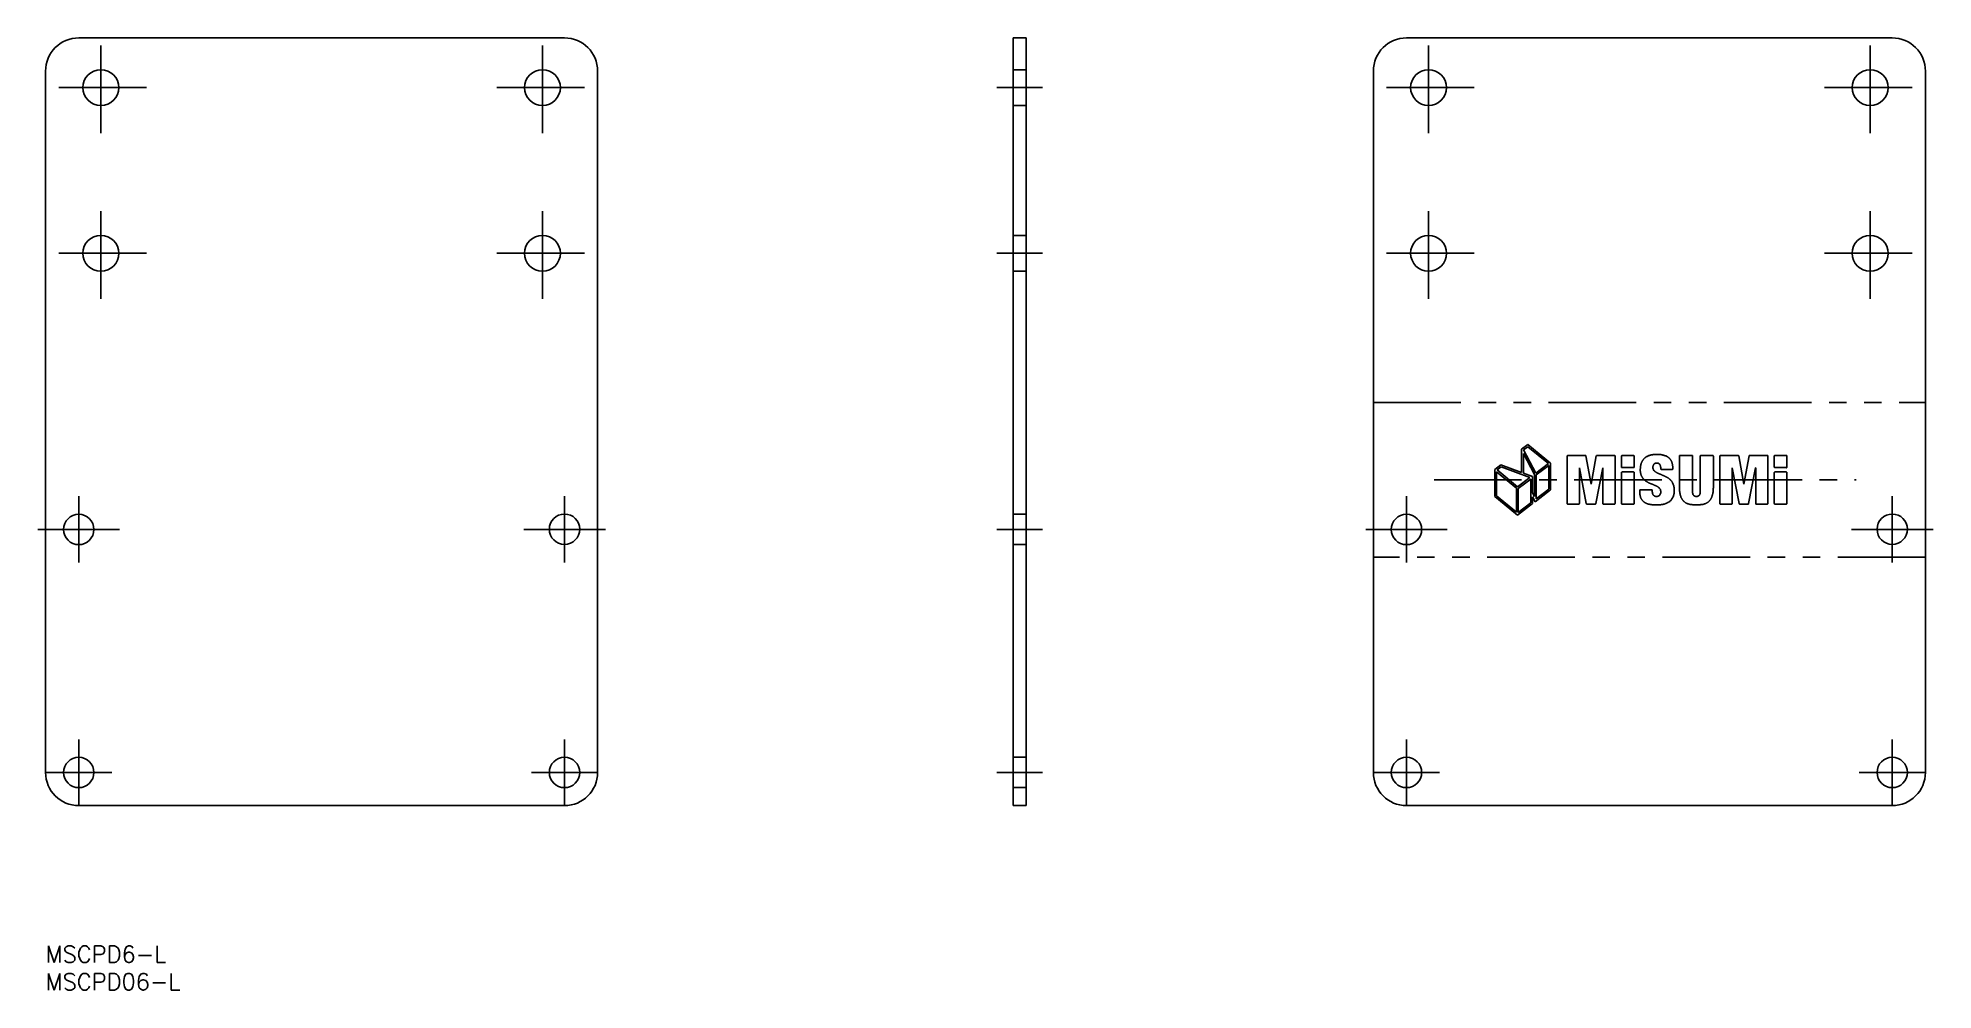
# Model space of a CAD drawing. Extents: x -1 to 342, y -8 to 164.
import ezdxf
from ezdxf.enums import TextEntityAlignment as Align

# ---------------------------------------------------------------- set-up
doc = ezdxf.new("R2010")
doc.units = 0
doc.header["$LTSCALE"] = 0.5
for name, pattern in [('CENTER', [50.8, 31.75, -6.35, 6.35, -6.35]), ('DASHED', [19.05, 12.7, -6.35]), ('PHANTOM', [63.5, 31.75, -6.35, 6.35, -6.35, 6.35, -6.35])]:
    doc.linetypes.add(name, pattern=pattern)
doc.layers.get('0').update_dxf_attribs({"linetype": 'CONTINUOUS'})
doc.layers.add('CENTER', color=1, linetype='CENTER')
doc.styles.get("Standard").update_dxf_attribs({"font": 'txt.shx', "height": 3, "bigfont": 'bigfont.shx'})

msp = doc.modelspace()

# ---------------------------------------------------------------- linework, layer by layer
at = {"color": 7, "linetype": 'CONTINUOUS'}
for p, q in [((6, 164.4), (94, 164.4)), ((177.6, 164.4), (175.3, 164.4)), ((175.3, 164.4), (175.3, 25.4)), ((177.6, 164.4), (177.6, 25.4)), ((246.52, 164.4), (334.52, 164.4)), ((0, 158.46), (0, 31.4)), ((100, 158.46), (100, 31.4)), ((240.52, 158.46), (240.52, 31.4)), ((340.52, 158.46), (340.52, 31.4)), ((94, 25.4), (6, 25.4)), ((177.6, 25.4), (175.3, 25.4)), ((334.52, 25.4), (246.52, 25.4))]:
    msp.add_line(p, q, dxfattribs=at)
at = {"color": 3, "linetype": 'DASHED'}
for p, q in [((177.6, 158.65), (175.3, 158.65)), ((177.6, 152.15), (175.3, 152.15)), ((177.6, 128.65), (175.3, 128.65)), ((177.6, 122.15), (175.3, 122.15)), ((177.6, 78.15), (175.3, 78.15)), ((177.6, 72.65), (175.3, 72.65)), ((177.6, 34.15), (175.3, 34.15)), ((177.6, 28.65), (175.3, 28.65))]:
    msp.add_line(p, q, dxfattribs=at)
at = {"color": 3, "linetype": 'PHANTOM'}
for p, q in [((240.52, 98.4), (340.52, 98.4)), ((268.5, 90.81), (267.37, 89.93)), ((267.37, 89.93), (267.37, 85.7)), ((267.75, 89.8), (268.51, 90.39)), ((269.93, 85.62), (267.75, 89.8)), ((272.63, 87.42), (268.5, 90.81)), ((268.51, 90.39), (272.23, 87.33)), ((263.64, 87.1), (262.5, 86.28)), ((262.5, 86.28), (262.5, 81.37)), ((262.95, 86.19), (263.69, 86.76)), ((266.63, 83.12), (262.95, 86.19)), ((267.37, 85.7), (263.64, 87.1)), ((263.69, 86.76), (268.87, 84.83)), ((267.71, 85.6), (267.71, 89.15)), ((267.71, 89.15), (269.7, 85.34)), ((272.23, 87.33), (269.93, 85.62)), ((270.04, 85.28), (272.29, 86.99)), ((272.29, 86.99), (272.29, 82.69)), ((272.63, 82.55), (272.63, 87.42)), ((275.64, 88.69), (275.64, 80.11)), ((275.76, 88.82), (278.9, 88.82)), ((277.84, 86.57), (277.86, 86.57)), ((277.84, 80.11), (277.84, 86.57)), ((279.1, 80.08), (277.86, 86.57)), ((279.96, 83.58), (279.03, 88.72)), ((279.98, 83.58), (280.91, 88.72)), ((280.84, 80.08), (282.08, 86.57)), ((284.18, 88.82), (281.04, 88.82)), ((282.1, 86.57), (282.08, 86.57)), ((282.1, 80.11), (282.1, 86.57)), ((284.3, 88.69), (284.3, 80.11)), ((285.48, 86.71), (285.48, 88.69)), ((285.6, 88.82), (287.64, 88.82)), ((285.6, 86.59), (287.64, 86.59)), ((287.76, 86.71), (287.76, 88.69)), ((292.58, 86.39), (292.58, 86.48)), ((292.7, 86.27), (294.66, 86.27)), ((295.97, 88.69), (295.97, 83.02)), ((298.21, 88.82), (296.1, 88.82)), ((298.33, 88.69), (298.33, 82.44)), ((299.75, 88.69), (299.75, 82.44)), ((299.87, 88.82), (301.98, 88.82)), ((302.11, 88.69), (302.11, 83.02)), ((303.31, 88.69), (303.31, 80.11)), ((303.43, 88.82), (306.58, 88.82)), ((305.51, 86.57), (305.54, 86.57)), ((305.51, 80.11), (305.51, 86.57)), ((306.78, 80.08), (305.54, 86.57)), ((307.63, 83.58), (306.7, 88.72)), ((307.66, 83.58), (308.59, 88.72)), ((308.51, 80.08), (309.75, 86.57)), ((311.86, 88.82), (308.71, 88.82)), ((309.78, 86.57), (309.75, 86.57)), ((309.78, 80.11), (309.78, 86.57)), ((311.98, 88.69), (311.98, 80.11)), ((313.15, 86.71), (313.15, 88.69)), ((313.28, 88.82), (315.31, 88.82)), ((313.28, 86.59), (315.31, 86.59)), ((315.44, 86.71), (315.44, 88.69)), ((262.84, 81.5), (262.84, 85.82)), ((262.84, 85.82), (266.43, 82.86)), ((266.43, 82.86), (266.43, 78.54)), ((268.87, 84.83), (266.63, 83.12)), ((266.75, 82.81), (269.02, 84.51)), ((266.75, 78.5), (266.75, 82.81)), ((269.36, 84.97), (267.71, 85.6)), ((269.02, 84.51), (269.02, 80.22)), ((269.36, 82.06), (269.36, 84.97)), ((269.7, 85.34), (269.7, 81.39)), ((269.84, 80.41), (272.63, 82.55)), ((270.04, 80.95), (270.04, 85.28)), ((272.29, 82.69), (270.04, 80.95)), ((279.98, 83.58), (279.96, 83.58)), ((285.48, 80.11), (285.48, 85.68)), ((285.6, 85.81), (287.64, 85.81)), ((287.76, 80.11), (287.76, 85.68)), ((288.77, 82.48), (288.77, 82.3)), ((290.93, 82.6), (288.9, 82.6)), ((291.05, 82.48), (291.05, 82.39)), ((307.66, 83.58), (307.63, 83.58)), ((313.15, 80.11), (313.15, 85.68)), ((313.28, 85.81), (315.31, 85.81)), ((315.44, 80.11), (315.44, 85.68)), ((262.5, 81.37), (266.63, 77.99)), ((266.43, 78.54), (262.84, 81.5)), ((266.63, 77.99), (269.37, 80.08)), ((269.02, 80.22), (266.75, 78.5)), ((269.7, 81.39), (269.36, 82.06)), ((269.37, 80.08), (269.37, 81.29)), ((269.37, 81.29), (269.84, 80.41)), ((277.72, 79.98), (275.76, 79.98)), ((279.22, 79.98), (280.72, 79.98)), ((282.22, 79.98), (284.18, 79.98)), ((285.6, 79.98), (287.64, 79.98)), ((305.39, 79.98), (303.43, 79.98)), ((306.9, 79.98), (308.39, 79.98)), ((309.9, 79.98), (311.86, 79.98)), ((313.28, 79.98), (315.31, 79.98)), ((340.52, 70.4), (240.52, 70.4))]:
    msp.add_line(p, q, dxfattribs=at)
for points in [[(291.25, 81.61, 0.434056), (292.39, 81.61, 0.361598), (292.32, 82.91, 0.084212), (291.63, 83.34, 0.010692), (290.74, 83.71, -0.063921), (289.84, 84.19, -0.109056), (289.16, 84.97, -0.125561), (288.88, 86.23, -0.032648), (288.92, 86.79, -0.046116), (289.04, 87.35, -0.124974), (289.62, 88.29)], [(289.62, 88.29, -0.071934), (290.12, 88.64, -0.117535), (291.85, 88.99)], [(294.74, 83.84, 0.108031), (294.02, 84.65, 0.062219), (293.1, 85.15, -0.008972), (292.17, 85.53, -0.078695), (291.45, 85.97, -0.373866), (291.34, 87.19)], [(291.34, 87.19, -0.209652), (291.77, 87.43)], [(291.77, 87.43, -0.028268), (291.9, 87.43)], [(293.61, 88.67, 0.109328), (291.85, 88.99)], [(292.41, 87.15, 0.163651), (292.16, 87.38, 0.101224), (291.9, 87.43)], [(292.58, 86.48, 0.141664), (292.41, 87.15)], [(294.09, 88.34, 0.075698), (293.61, 88.67)], [(294.2, 80.48, 0.225114), (295.01, 82.16, 0.143583), (294.74, 83.84)], [(296.18, 81.48, -0.07645), (295.97, 83.02)], [(298.52, 81.58, -0.132446), (298.36, 82.01, -0.036495), (298.33, 82.44)], [(299.56, 81.58, 0.132446), (299.72, 82.01, 0.036495), (299.75, 82.44)], [(301.9, 81.48, 0.07645), (302.11, 83.02)], [(288.77, 82.3, 0.099346), (288.97, 81.13)], [(288.97, 81.13, 0.133883), (289.56, 80.37, 0.104691), (290.52, 79.96)], [(291.77, 79.84, -0.049343), (290.52, 79.96)], [(291.05, 82.39, 0.046625), (291.08, 82, 0.126926), (291.25, 81.61)], [(291.77, 79.84, 0.053115), (292.99, 79.95, 0.112324), (294.2, 80.48)], [(296.76, 80.49, -0.120545), (296.18, 81.48)], [(297.73, 79.98, -0.136598), (296.76, 80.49)], [(297.73, 79.98, 0.103614), (300.36, 79.98)], [(300.35, 79.98, 0.136598), (301.31, 80.49)], [(301.31, 80.49, 0.120545), (301.9, 81.48)]]:
    msp.add_lwpolyline(points, format="xyb", dxfattribs=at)
at = {"color": 7, "linetype": 'CONTINUOUS'}
for centre, radius in [((10, 155.4), 3.25), ((90, 155.4), 3.25), ((250.52, 155.4), 3.25), ((330.52, 155.4), 3.25), ((10, 125.4), 3.25), ((90, 125.4), 3.25), ((250.52, 125.4), 3.25), ((330.52, 125.4), 3.25), ((6, 75.4), 2.75), ((94, 75.44), 2.75), ((246.52, 75.4), 2.75), ((334.52, 75.44), 2.75), ((6, 31.4), 2.75), ((94, 31.4), 2.75), ((246.52, 31.4), 2.75), ((334.52, 31.4), 2.75)]:
    msp.add_circle(centre, radius, dxfattribs=at)
for centre, start, end in [((6, 158.4), 90, 180), ((94, 158.4), 0, 90), ((246.52, 158.4), 90, 180), ((334.52, 158.4), 0, 90), ((6, 31.4), 180, 270), ((94, 31.4), 270, 0), ((246.52, 31.4), 180, 270), ((334.52, 31.4), 270, 0)]:
    msp.add_arc(centre, 6, start, end, dxfattribs=at)
at = {"color": 3, "linetype": 'PHANTOM'}
for centre, radius, start, end in [((275.76, 88.69), 0.124, 90, 180), ((278.9, 88.69), 0.124, 10.2895, 90), ((281.04, 88.69), 0.124, 90, 169.7105), ((284.18, 88.69), 0.124, 0, 90), ((285.6, 88.69), 0.124, 90, 180), ((285.6, 86.71), 0.124, 180, 270), ((287.64, 88.69), 0.124, 0, 90), ((287.64, 86.71), 0.124, 270, 0), ((292.7, 86.39), 0.124, 180, 270), ((292.63, 86.85), 2.09, 14.327, 45.4192), ((290.83, 86.36), 3.95, 0.5509, 14.8725), ((294.66, 86.39), 0.124, 270, 0.5509), ((296.1, 88.69), 0.124, 90, 180), ((298.21, 88.69), 0.124, 360, 90), ((299.87, 88.69), 0.124, 90, 180), ((301.98, 88.69), 0.124, 0, 90), ((303.43, 88.69), 0.124, 90, 180), ((306.58, 88.69), 0.124, 10.2895, 90), ((308.71, 88.69), 0.124, 90, 169.7105), ((311.86, 88.69), 0.124, 0, 90), ((313.28, 88.69), 0.124, 90, 180), ((313.28, 86.71), 0.124, 180, 270), ((315.31, 88.69), 0.124, 0, 90), ((315.31, 86.71), 0.124, 270, 0), ((285.6, 85.68), 0.124, 90, 180), ((287.64, 85.68), 0.124, 0, 90), ((288.9, 82.48), 0.124, 90, 180), ((290.93, 82.48), 0.124, 360, 90), ((313.28, 85.68), 0.124, 90, 180), ((315.31, 85.68), 0.124, 0, 90), ((275.76, 80.11), 0.124, 180, 270), ((275.76, 80.11), 0.124, 180, 270), ((277.72, 80.11), 0.124, 270, 0), ((279.22, 80.11), 0.124, 190.7974, 270), ((280.72, 80.11), 0.124, 270, 349.2026), ((282.22, 80.11), 0.124, 180, 270), ((284.18, 80.11), 0.124, 270, 0), ((285.6, 80.11), 0.124, 180, 270), ((287.64, 80.11), 0.124, 270, 0), ((299.04, 82.1), 0.728, 224.6195, 315.3805), ((303.43, 80.11), 0.124, 180, 270), ((303.43, 80.11), 0.124, 180, 270), ((305.39, 80.11), 0.124, 270, 0), ((306.9, 80.11), 0.124, 190.7974, 270), ((308.39, 80.11), 0.124, 270, 349.2026), ((309.9, 80.11), 0.124, 180, 270), ((311.86, 80.11), 0.124, 270, 0), ((313.28, 80.11), 0.124, 180, 270), ((315.31, 80.11), 0.124, 270, 0)]:
    msp.add_arc(centre, radius, start, end, dxfattribs=at)
at = {"layer": 'CENTER', "color": 1, "linetype": 'CENTER'}
for p, q in [((10, 147.15), (10, 163.65)), ((90, 147.15), (90, 163.65)), ((250.52, 147.15), (250.52, 163.65)), ((330.52, 147.15), (330.52, 163.65)), ((18.25, 155.4), (1.75, 155.4)), ((81.75, 155.4), (98.25, 155.4)), ((180.6, 155.4), (172.3, 155.4)), ((258.77, 155.4), (242.27, 155.4)), ((322.27, 155.4), (338.77, 155.4)), ((10, 117.15), (10, 133.65)), ((90, 117.15), (90, 133.65)), ((250.52, 117.15), (250.52, 133.65)), ((330.52, 117.15), (330.52, 133.65)), ((18.25, 125.4), (1.75, 125.4)), ((81.75, 125.4), (98.25, 125.4)), ((180.6, 125.4), (172.3, 125.4)), ((258.77, 125.4), (242.27, 125.4)), ((322.27, 125.4), (338.77, 125.4)), ((251.51, 84.4), (327.98, 84.4)), ((6, 69.4), (6, 81.4)), ((94, 69.4), (94, 81.4)), ((246.52, 69.4), (246.52, 81.4)), ((334.52, 69.4), (334.52, 81.4)), ((-1.4, 75.4), (13.4, 75.4)), ((101.4, 75.4), (86.6, 75.4)), ((180.6, 75.4), (172.3, 75.4)), ((239.13, 75.4), (253.92, 75.4)), ((341.92, 75.4), (327.13, 75.4)), ((6, 25.4), (6, 37.4)), ((94, 25.4), (94, 37.4)), ((246.52, 25.4), (246.52, 37.4)), ((334.52, 25.4), (334.52, 37.4)), ((0, 31.4), (12, 31.4)), ((88, 31.4), (100, 31.4)), ((180.6, 31.4), (172.3, 31.4)), ((240.52, 31.4), (252.52, 31.4)), ((328.52, 31.4), (340.52, 31.4))]:
    msp.add_line(p, q, dxfattribs=at)

# ---------------------------------------------------------------- texts
at = {"color": 7, "linetype": 'CONTINUOUS'}
for s, p in [('MSCPD6-L', (0, 0)), ('MSCPD06-L', (0, -5))]:
    msp.add_text(s, height=3, dxfattribs=at).set_placement(p, align=Align.TOP_LEFT)

doc.saveas('drawing.dxf')
